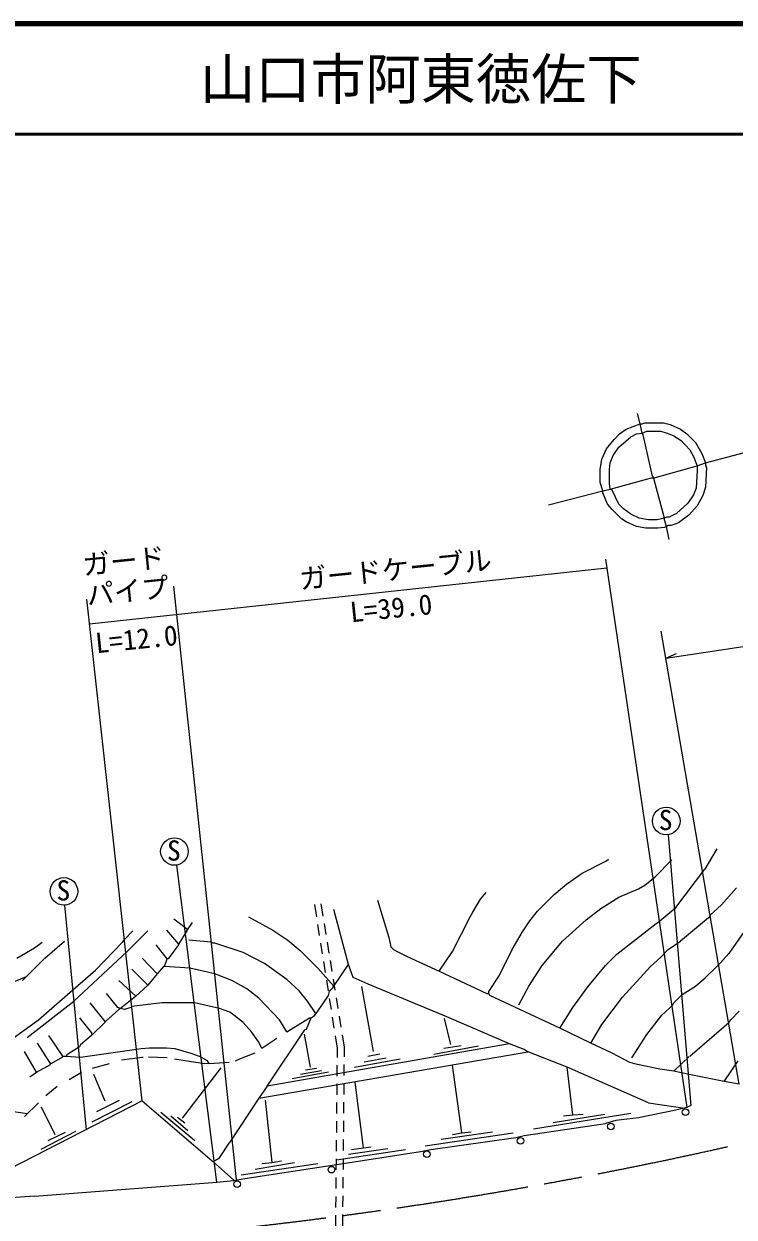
# Model space of a CAD drawing. Units: millimetres, scale not verified. Extents: x 40000 to 680000, y 20000 to 380000.
# Drawn here: x 389070 to 453416, y 271848 to 380000 of the extents above; entities that cross this region are included whole.
import ezdxf
from ezdxf.enums import TextEntityAlignment as Align

# ---------------------------------------------------------------- set-up
doc = ezdxf.new("R2010")
doc.units = ezdxf.units.MM
doc.header["$LTSCALE"] = 1000
doc.linetypes.add('CHAIN', pattern=[18.5, 12, -1.5, 3.5, -1.5])
for name, color, linetype, lineweight in [('M-BGD', 7, 'Continuous', 25), ('M-BMK', 2, 'CHAIN', 13), ('M-STR-HTXT', 7, 'Continuous', 13), ('M-TTL', 2, 'Continuous', 140), ('M-TTL-BAND', 7, 'Continuous', 25), ('M-TTL-LINE', 7, 'Continuous', 50)]:
    doc.layers.add(name, color=color, linetype=linetype, lineweight=lineweight)
doc.layers.add('M-TTL-TXT', color=7, linetype='Continuous')
doc.styles.add('ＭＳ ゴシック', font='')
doc.styles.get('ＭＳ ゴシック').set_extended_font_data('MS Gothic')

msp = doc.modelspace()

# ---------------------------------------------------------------- linework, layer by layer
at = {"layer": 'M-BGD'}
for p, q in [((444907, 343761), (444653, 344692)), ((443045, 342830), (443637, 343253)), ((443637, 343253), (444907, 343761)), ((444569, 342830), (445077, 342914)), ((445077, 342914), (444907, 343761)), ((444907, 343761), (445077, 343761)), ((445077, 343761), (445331, 343846)), ((445077, 342914), (445500, 343084)), ((445161, 342745), (445077, 342914)), ((445331, 343846), (447024, 343846)), ((445500, 343084), (446770, 343084)), ((446770, 343084), (447363, 342914)), ((447024, 343846), (447617, 343676)), ((447363, 342914), (447955, 342660)), ((447617, 343676), (448548, 343253)), ((448548, 343253), (449141, 342830)), ((441859, 341475), (442537, 342322)), ((442537, 342322), (443045, 342830)), ((442960, 341644), (444061, 342576)), ((444061, 342576), (444569, 342830)), ((446008, 339020), (445161, 342745)), ((447955, 342660), (448633, 342237)), ((448633, 342237), (449395, 341390)), ((449141, 342830), (449903, 342068)), ((449903, 342068), (450495, 341052)), ((450834, 340205), (460489, 342785)), ((441436, 340544), (441859, 341475)), ((442198, 340205), (442452, 340882)), ((442452, 340882), (442960, 341644)), ((449395, 341390), (449733, 340798)), ((449733, 340798), (450072, 339951)), ((450495, 341052), (450834, 340205)), ((441267, 339612), (441436, 340544)), ((441267, 338427), (441267, 339612)), ((442113, 339612), (442198, 340205)), ((442113, 338342), (442113, 339612)), ((446177, 338850), (450072, 339951)), ((450072, 339951), (450834, 340205)), ((450072, 339951), (450072, 339528)), ((450834, 340205), (450834, 339951)), ((450834, 339951), (450919, 339782)), ((450919, 339782), (450834, 338004)), ((442198, 337834), (445923, 338850)), ((445923, 338850), (446177, 338850)), ((446177, 338850), (446008, 339020)), ((446177, 338681), (446177, 338850)), ((447109, 335210), (446177, 338681)), ((450072, 339528), (449987, 337919)), ((436610, 336395), (441521, 337665)), ((441521, 337665), (441267, 338427)), ((441521, 337665), (442198, 337834)), ((441521, 337496), (441521, 337665)), ((441944, 336480), (441521, 337496)), ((442198, 337834), (442113, 338342)), ((442367, 337750), (442198, 337834)), ((442960, 336480), (442367, 337750)), ((449987, 337919), (449733, 337326)), ((450834, 338004), (450580, 337242)), ((442367, 335972), (441944, 336480)), ((443383, 336056), (442960, 336480)), ((449225, 336564), (448209, 335633)), ((449733, 337326), (449225, 336564)), ((450580, 337242), (450072, 336310)), ((443214, 335125), (442367, 335972)), ((444061, 335548), (443383, 336056)), ((444823, 335210), (444061, 335548)), ((447278, 335294), (447109, 335210)), ((447532, 335294), (447278, 335294)), ((448209, 335633), (447532, 335294)), ((449310, 335464), (448379, 334786)), ((450072, 336310), (449310, 335464)), ((443637, 334871), (443214, 335125)), ((444569, 334448), (443637, 334871)), ((445415, 334278), (444569, 334448)), ((445669, 335040), (444823, 335210)), ((446516, 334278), (445415, 334278)), ((446431, 335040), (445669, 335040)), ((447109, 335210), (446431, 335040)), ((447109, 334363), (446516, 334278)), ((447109, 335040), (447109, 335210)), ((447278, 334448), (447109, 335040)), ((447278, 334448), (447109, 334363)), ((447447, 334532), (447278, 334448)), ((447532, 333262), (447278, 334448)), ((447701, 334532), (447447, 334532)), ((448379, 334786), (447701, 334532)), ((447443, 306511), (449479, 281954)), ((451850, 305238), (450749, 303375)), ((439658, 303036), (441859, 304137)), ((441859, 304137), (442029, 304306)), ((446250, 302688), (447786, 304222)), ((402908, 303750), (406522, 275009)), ((438219, 302020), (439658, 303036)), ((448125, 299904), (450749, 303375)), ((437118, 301089), (438219, 302020)), ((444738, 301597), (445331, 301936)), ((445331, 301936), (446250, 302688)), ((429752, 299480), (430429, 300666)), ((430429, 300666), (430937, 301258)), ((435594, 299565), (437118, 301089)), ((441351, 299819), (442960, 300835)), ((442960, 300835), (444738, 301597)), ((453628, 301682), (452273, 300158)), ((392739, 300121), (394698, 279775)), ((415599, 299061), (415422, 300180)), ((416191, 299141), (416010, 300259)), ((418491, 294739), (417137, 299734)), ((421116, 300581), (422132, 297194)), ((439997, 298803), (441351, 299819)), ((446685, 298718), (448125, 299904)), ((452273, 300158), (451257, 299226)), ((455660, 299650), (452951, 295755)), ((402659, 298888), (403922, 297905)), ((403844, 297787), (404352, 298549)), ((409432, 299057), (411633, 297872)), ((427889, 295924), (429498, 299057)), ((429498, 299057), (429752, 299480)), ((434239, 297702), (434917, 298718)), ((434917, 298718), (435594, 299565)), ((437880, 296856), (439997, 298803)), ((446347, 298464), (446516, 298549)), ((446516, 298549), (446685, 298718)), ((451088, 298972), (448548, 296856)), ((451257, 299226), (451088, 298972)), ((398171, 297025), (398933, 297787)), ((400288, 297787), (398425, 295924)), ((401981, 297872), (403082, 296602)), ((403844, 297787), (403082, 296602)), ((411633, 297872), (412988, 296940)), ((415865, 297382), (415708, 298370)), ((416463, 297463), (416303, 298450)), ((433308, 296094), (434239, 297702)), ((442791, 295670), (446347, 298464)), ((390043, 296263), (390721, 296771)), ((390975, 295332), (392753, 296856)), ((395547, 294231), (398002, 296771)), ((398002, 296771), (398171, 297025)), ((402066, 295247), (401050, 296517)), ((403082, 296517), (402151, 295247)), ((403082, 296602), (403082, 296517)), ((406045, 296771), (404013, 296940)), ((406215, 296686), (406045, 296771)), ((406384, 296686), (406215, 296686)), ((408924, 295840), (406384, 296686)), ((412988, 296940), (414089, 296009)), ((416130, 295703), (415974, 296691)), ((416735, 295785), (416575, 296772)), ((422132, 297194), (422301, 296348)), ((422301, 296348), (422555, 296094)), ((436017, 294654), (437880, 296856)), ((447447, 296094), (448548, 296856)), ((388435, 295332), (390043, 296263)), ((388943, 293300), (390975, 295332)), ((393599, 291437), (398425, 295924)), ((401135, 293892), (399780, 295332)), ((410871, 294824), (408924, 295840)), ((414089, 296009), (415697, 294400)), ((422555, 296094), (422894, 295924)), ((422894, 295924), (423741, 295501)), ((423741, 295501), (426704, 294146)), ((426704, 294146), (427889, 295924)), ((432123, 293723), (433308, 296094)), ((441775, 294654), (442791, 295670)), ((445839, 294570), (446770, 295416)), ((446770, 295416), (447447, 296094)), ((452951, 295755), (452189, 294908)), ((393515, 292453), (395547, 294231)), ((400288, 292876), (398849, 294316)), ((401727, 294570), (401135, 293892)), ((401812, 294570), (401727, 294570)), ((401812, 294570), (402066, 295247)), ((404098, 294400), (401812, 294570)), ((402151, 295247), (402066, 295247)), ((406384, 293892), (404098, 294400)), ((412903, 293384), (410871, 294824)), ((415697, 294400), (417137, 292792)), ((416396, 294024), (416240, 295011)), ((417007, 294107), (416847, 295094)), ((417137, 292792), (418491, 294739)), ((418745, 293977), (418491, 294739)), ((434832, 292792), (436017, 294654)), ((440166, 292707), (441775, 294654)), ((443299, 291776), (445839, 294570)), ((450834, 293554), (451850, 294570)), ((452189, 294908), (451850, 294570)), ((387419, 292876), (389306, 293663)), ((399210, 291882), (397663, 293300)), ((401135, 293892), (400288, 292876)), ((407908, 293300), (406384, 293892)), ((409263, 292538), (407908, 293300)), ((414004, 292368), (412903, 293384)), ((416662, 292345), (416506, 293332)), ((417279, 292429), (417119, 293416)), ((418915, 293554), (418745, 293977)), ((420269, 292961), (418915, 293554)), ((426704, 294146), (431022, 292114)), ((431191, 292284), (432123, 293723)), ((449903, 292792), (450834, 293554)), ((390382, 289744), (393515, 292453)), ((397579, 290844), (396563, 292114)), ((400288, 292876), (399187, 291860)), ((410363, 291691), (409263, 292538)), ((414766, 291437), (414004, 292368)), ((416713, 292284), (416629, 291945)), ((416713, 292284), (417052, 292622)), ((417052, 292622), (417137, 292792)), ((420730, 286869), (419676, 292749)), ((427381, 289998), (420269, 292961)), ((431022, 292114), (431191, 292114)), ((431191, 292114), (431191, 292284)), ((431276, 291945), (431191, 292114)), ((433901, 291098), (434832, 292792)), ((438811, 290844), (440166, 292707)), ((447955, 291268), (448717, 292030)), ((448717, 292030), (449903, 292792)), ((389366, 288135), (393599, 291437)), ((395039, 291268), (396393, 289574)), ((399187, 291860), (397833, 290760)), ((398849, 290929), (398764, 290844)), ((401558, 291268), (398849, 290929)), ((404521, 291268), (401558, 291268)), ((406807, 290760), (404521, 291268)), ((412226, 289744), (410363, 291691)), ((415532, 290313), (414766, 291437)), ((416629, 291945), (415613, 290421)), ((416928, 290666), (416771, 291653)), ((417551, 290750), (417391, 291738)), ((437626, 288982), (431276, 291945)), ((441436, 289320), (443299, 291776)), ((447532, 290760), (447871, 291098)), ((447871, 291098), (447955, 291268)), ((394107, 289913), (395208, 288558)), ((397663, 290675), (396478, 289574)), ((397833, 290760), (397579, 290844)), ((397833, 290760), (397663, 290675)), ((398171, 290675), (397833, 290760)), ((398764, 290844), (398171, 290675)), ((407739, 290421), (406807, 290760)), ((408077, 290167), (407739, 290421)), ((408924, 289490), (408077, 290167)), ((412903, 288643), (414935, 289913)), ((414681, 288897), (415105, 289913)), ((414935, 289913), (415105, 289913)), ((415105, 289913), (415443, 290167)), ((415443, 290167), (415532, 290313)), ((415613, 290421), (415532, 290313)), ((417193, 288986), (417037, 289974)), ((417823, 289072), (417663, 290060)), ((433054, 287542), (427381, 289998)), ((437626, 288982), (438811, 290844)), ((445500, 288389), (446855, 290167)), ((446855, 290167), (447532, 290760)), ((453120, 289744), (453882, 290506)), ((387588, 287712), (390382, 289744)), ((396393, 289490), (395293, 288389)), ((396393, 289574), (396393, 289490)), ((396478, 289574), (396393, 289574)), ((409686, 288643), (408924, 289490)), ((411125, 283732), (414512, 288812)), ((412903, 288643), (412226, 289744)), ((414512, 288812), (414681, 288897)), ((427742, 287487), (427180, 289839)), ((440420, 287627), (437626, 288982)), ((440420, 287627), (441436, 289320)), ((449395, 286442), (452951, 289490)), ((452951, 289490), (453120, 289744)), ((391313, 288304), (392583, 286442)), ((395208, 288304), (394192, 287458)), ((395208, 288558), (395208, 288389)), ((395208, 288389), (395208, 288304)), ((395293, 288389), (395208, 288389)), ((410363, 287712), (409686, 288643)), ((410617, 287119), (410363, 287712)), ((411972, 288050), (410617, 287119)), ((415025, 285433), (414494, 288437)), ((417480, 287176), (417303, 288295)), ((418117, 287263), (417935, 288381)), ((444145, 286272), (445500, 288389)), ((390213, 285002), (389112, 286865)), ((391483, 285764), (390297, 287627)), ((394107, 287288), (392922, 286526)), ((394192, 287458), (394107, 287288)), ((394192, 286357), (399695, 287119)), ((399695, 287119), (400457, 287204)), ((400457, 287204), (401981, 287204)), ((401981, 287204), (402743, 287119)), ((402743, 287119), (404183, 286696)), ((404183, 286696), (404945, 286442)), ((408839, 286272), (410026, 286748)), ((410363, 282632), (434735, 286837)), ((433054, 287542), (411125, 283732)), ((417472, 286332), (417480, 287176)), ((418108, 286373), (418117, 287263)), ((420221, 286448), (421326, 286641)), ((426197, 286621), (430258, 287370)), ((427121, 287160), (428701, 287417)), ((434409, 287034), (433054, 287542)), ((434663, 286865), (434409, 287034)), ((438303, 285426), (434663, 286865)), ((442367, 286696), (440420, 287627)), ((443976, 285849), (442367, 286696)), ((390213, 285002), (391483, 285680)), ((391483, 285680), (391483, 285764)), ((391567, 285764), (391483, 285764)), ((392583, 286357), (391567, 285764)), ((392583, 286442), (392922, 286442)), ((392583, 286442), (392583, 286357)), ((392922, 286526), (392922, 286442)), ((392922, 286442), (394192, 286357)), ((395293, 285341), (396817, 285764)), ((397917, 286103), (399787, 286352)), ((399787, 286352), (399886, 286351)), ((402066, 286272), (400373, 286357)), ((405445, 285732), (402704, 286171)), ((405707, 286018), (404945, 286442)), ((406299, 285764), (405445, 285732)), ((405886, 285749), (405707, 286018)), ((407671, 285868), (406299, 285764)), ((408247, 286018), (408839, 286272)), ((417456, 284632), (417465, 285632)), ((418092, 284673), (418102, 285673)), ((419009, 285430), (423152, 286202)), ((419905, 285939), (421888, 286290)), ((428736, 279499), (427897, 285623)), ((444653, 285680), (443976, 285849)), ((446685, 285256), (444653, 285680)), ((447955, 285087), (449357, 286409)), ((452527, 284156), (453797, 286018)), ((389620, 284579), (390213, 285002)), ((393176, 284325), (394277, 285002)), ((396424, 282359), (395406, 284764)), ((403426, 280812), (406937, 285375)), ((413379, 284419), (416655, 285004)), ((414128, 284809), (416031, 285145)), ((414572, 285192), (415571, 285355)), ((438811, 281108), (438303, 285426)), ((445669, 282208), (438303, 285426)), ((447955, 285087), (446685, 285256)), ((448633, 284918), (447955, 285087)), ((449479, 284748), (448633, 284918)), ((452527, 284156), (449479, 284748)), ((391059, 282886), (392075, 283732)), ((411125, 283732), (410363, 282632)), ((417440, 282933), (417449, 283933)), ((418076, 282973), (418086, 283973)), ((419846, 278144), (419084, 284071)), ((453882, 283902), (452527, 284156)), ((399780, 282378), (383218, 273897)), ((398864, 282307), (395231, 280464)), ((395687, 281412), (397741, 282447)), ((399780, 282378), (406130, 276959)), ((410363, 282632), (407739, 278652)), ((411549, 276790), (410956, 282462)), ((385556, 281785), (389406, 281248)), ((390382, 282208), (389126, 280973)), ((391896, 279317), (390679, 281809)), ((401475, 281366), (404557, 278800)), ((417424, 281233), (417433, 282233)), ((418060, 281273), (418069, 282273)), ((435255, 279838), (444061, 281277)), ((448125, 281531), (444738, 280854)), ((445669, 282208), (448944, 281736)), ((449141, 281785), (448125, 281531)), ((449310, 281870), (449141, 281785)), ((449479, 281954), (449310, 281870)), ((402380, 281015), (403933, 279689)), ((402989, 280922), (403660, 280383)), ((417408, 279533), (417417, 280533)), ((418044, 279573), (418053, 280573)), ((434409, 279245), (441775, 280346)), ((437033, 280430), (441690, 281192)), ((437965, 281023), (438811, 281108)), ((438811, 281108), (439743, 281192)), ((442706, 280600), (441775, 280346)), ((444738, 280854), (442706, 280600)), ((393745, 279598), (390597, 277983)), ((392820, 279516), (391240, 278755)), ((425434, 278314), (433393, 279499)), ((425942, 277975), (433647, 279076)), ((426873, 278906), (431530, 279584)), ((427889, 279330), (428736, 279499)), ((428736, 279499), (429583, 279584)), ((433647, 279076), (434409, 279245)), ((406807, 277213), (407739, 278652)), ((417392, 277833), (417401, 278833)), ((417983, 277128), (423656, 277975)), ((418028, 277873), (418037, 278873)), ((418491, 277552), (422047, 278060)), ((418745, 277975), (419846, 278144)), ((419846, 278144), (420523, 278229)), ((425011, 277806), (425942, 277975)), ((408101, 275185), (406130, 276959)), ((406221, 276877), (406807, 277213)), ((411549, 276790), (412395, 276959)), ((417376, 276133), (417385, 277133)), ((417391, 277044), (417983, 277128)), ((417983, 276705), (425011, 277806)), ((418012, 276173), (418021, 277173)), ((408755, 275689), (415697, 276705)), ((409093, 275350), (417391, 276620)), ((410025, 276197), (413581, 276790)), ((410617, 276705), (411549, 276790)), ((417391, 276620), (417983, 276705)), ((398679, 274419), (406553, 275012)), ((406553, 275012), (408077, 275181)), ((408077, 275181), (409093, 275350)), ((417360, 274433), (417369, 275433)), ((417996, 274474), (418005, 275474)), ((390043, 273742), (384032, 273318)), ((390043, 273742), (398679, 274419)), ((417343, 272733), (417353, 273733)), ((417980, 272774), (417989, 273774)), ((417327, 271033), (417337, 272033)), ((417964, 271074), (417973, 272074))]:
    msp.add_line(p, q, dxfattribs=at)
for centre, radius in [((447266, 307749), 1250), ((402711, 304984), 1250), ((392699, 301370), 1250), ((449003, 281371), 300), ((442238, 280061), 300), ((434063, 278765), 300), ((425566, 277556), 300), ((416938, 276151), 300), ((408390, 274840), 300)]:
    msp.add_circle(centre, radius, dxfattribs=at)
at = {"layer": 'M-BMK'}
msp.add_arc((364879, 668644), 400190, 270.38601, 284.73284, dxfattribs=at)
at = {"layer": 'M-STR-HTXT'}
for p, q in [((447237, 322516), (554465, 338721)), ((441775, 331484), (449127, 281783)), ((453882, 283902), (446815, 324967)), ((447237, 322516), (448186, 322931))]:
    msp.add_line(p, q, dxfattribs=at)
at = {"layer": 'M-TTL'}
msp.add_line((680000, 380000), (40000, 380000), dxfattribs=at)
at = {"layer": 'M-TTL-BAND'}
for p, q in [((395030, 325611), (441889, 330711)), ((408342, 275225), (402659, 329029)), ((399780, 282378), (394785, 327844))]:
    msp.add_line(p, q, dxfattribs=at)
at = {"layer": 'M-TTL-LINE'}
msp.add_line((40000, 370000), (680000, 370000), dxfattribs=at)

# ---------------------------------------------------------------- texts
at = {"layer": 'M-BGD', "style": 'ＭＳ ゴシック'}
for p in [(446587, 306375), (402032, 303611), (392020, 299997)]:
    msp.add_text('S', height=1833, dxfattribs=at).set_placement(p, align=Align.BOTTOM_LEFT)
at = {"layer": 'M-STR-HTXT', "style": 'ＭＳ ゴシック'}
for s, p in [('ガード', (394537, 329487)), ('ガードケーブル', (414174, 328213)), ('パイプ', (394889, 326759)), ('L=39.0', (418767, 325214)), ('L=12.0', (395695, 322407))]:
    msp.add_text(s, height=1833, rotation=5.82, dxfattribs=at).set_placement(p, align=Align.BOTTOM_LEFT)
at = {"layer": 'M-TTL-TXT', "style": 'ＭＳ ゴシック'}
msp.add_text('山口市阿東徳佐下', height=3666, dxfattribs=at).set_placement((405024, 375000), align=Align.MIDDLE_LEFT)

doc.saveas('drawing.dxf')
